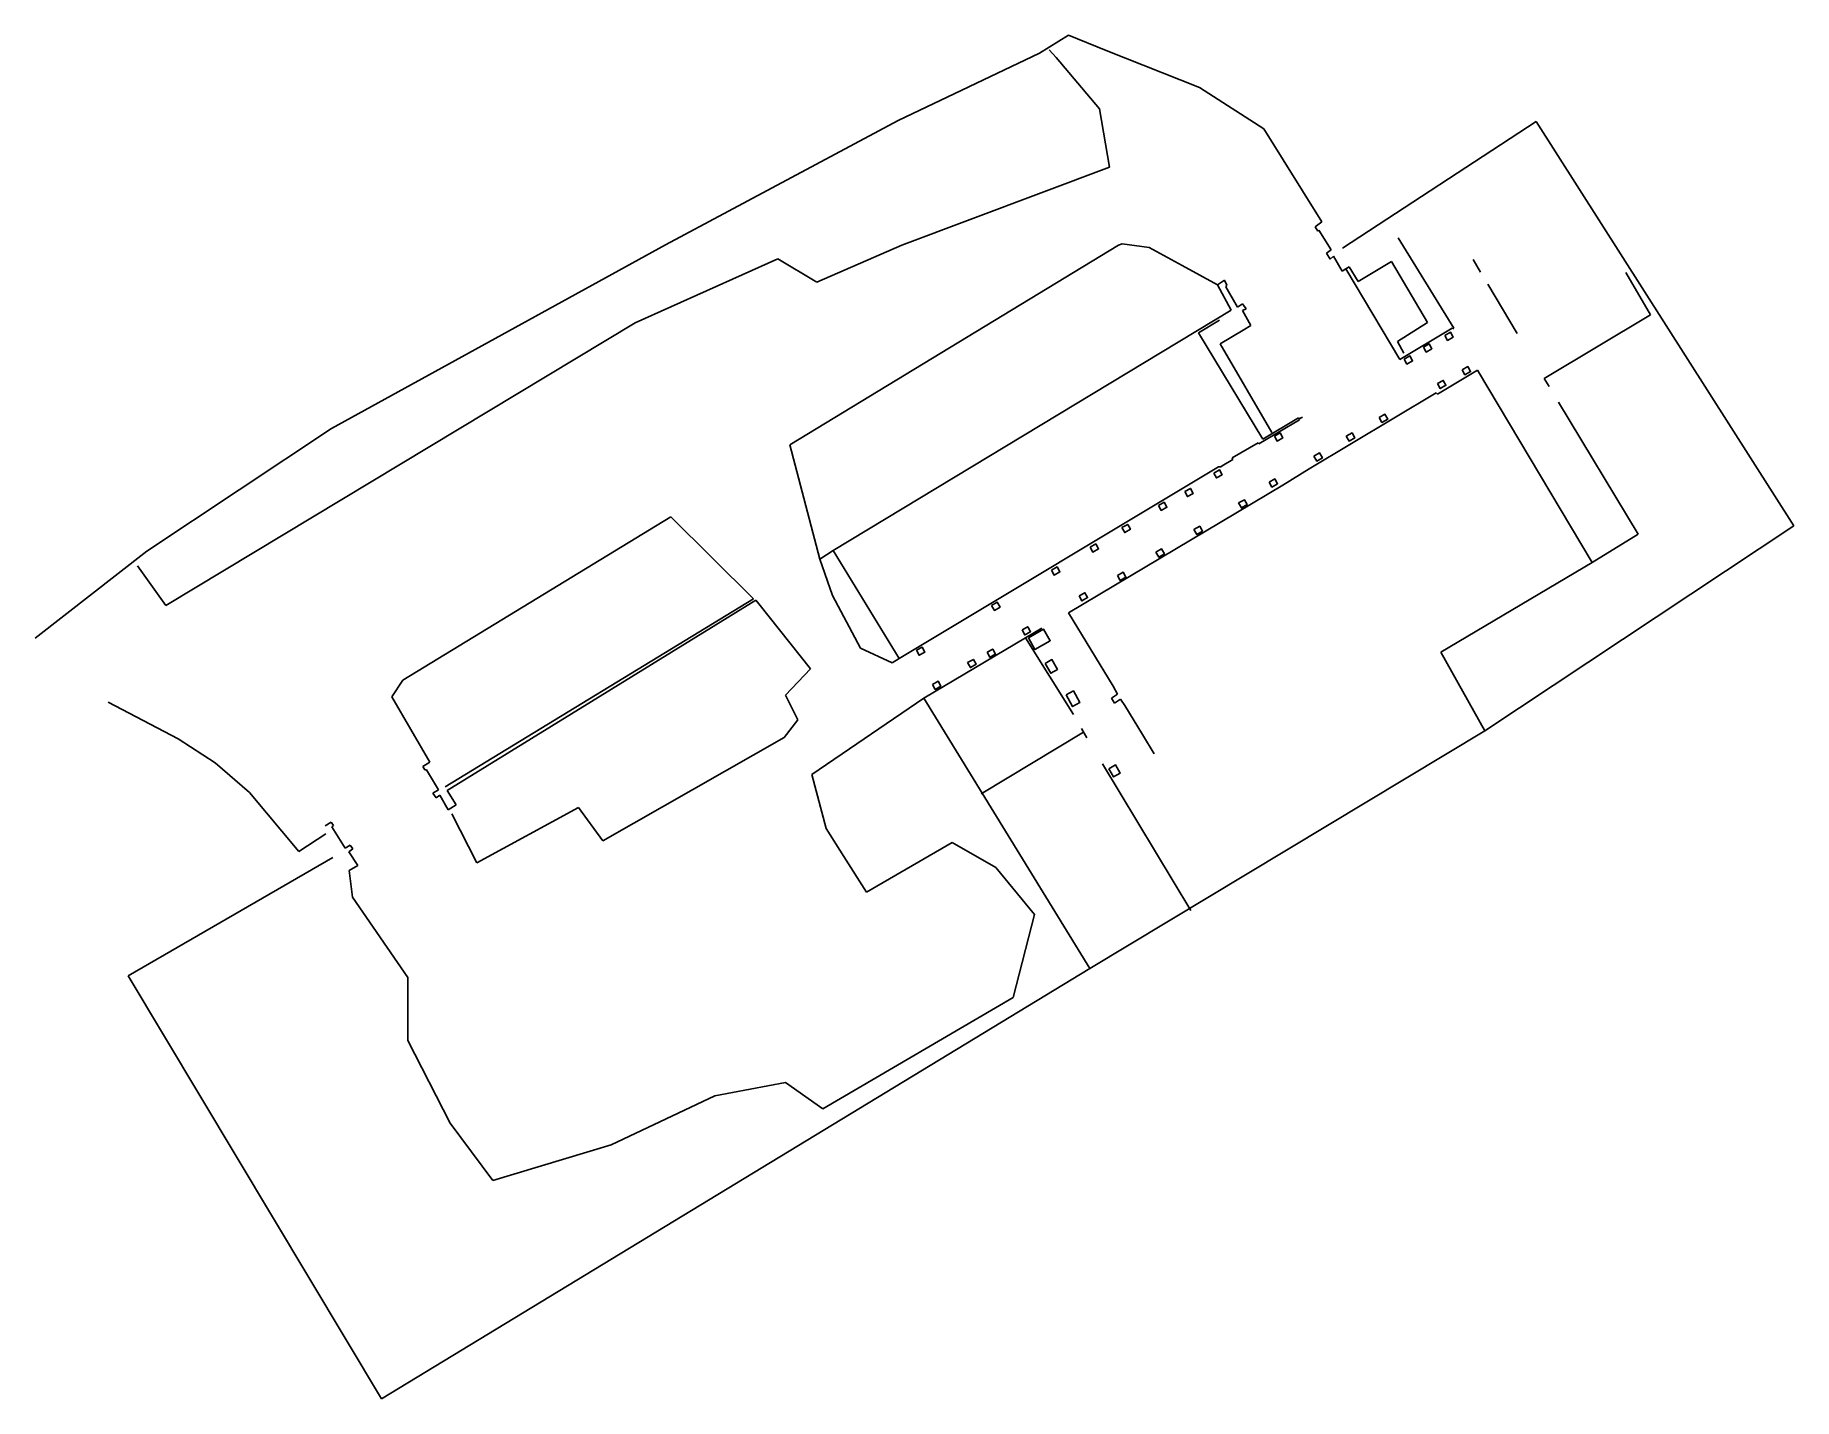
# Model space of a CAD drawing. Header units: millimetres. Extents: x -66 to 25, y -54.3 to 16.2.
import ezdxf

# ---------------------------------------------------------------- set-up
doc = ezdxf.new("R2010")
doc.units = ezdxf.units.MM

msp = doc.modelspace()

# ---------------------------------------------------------------- linework, layer by layer
for p, q in [((-12.535, 16.234), (-14.046, 15.305)), ((-10.591, 15.436), (-12.535, 16.234)), ((-14.046, 15.305), (-21.355, 11.814)), ((-13.181, 15.083), (-13.547, 15.474)), ((-10.945, 12.422), (-13.181, 15.083)), ((-5.765, 13.533), (-10.591, 15.436)), ((-2.432, 11.394), (-5.765, 13.533)), ((-10.412, 9.406), (-10.945, 12.422)), ((-33.407, 5.376), (-21.355, 11.814)), ((0.58, 6.573), (-2.432, 11.394)), ((1.648, 5.218), (11.67, 11.772)), ((11.67, 11.772), (25.016, -9.155)), ((-21.17, 5.361), (-10.412, 9.406)), ((0.236, 6.308), (0.58, 6.573)), ((0.372, 6.094), (0.236, 6.308)), ((0.414, 6.135), (0.372, 6.094)), ((1.066, 5.121), (0.414, 6.135)), ((4.528, 5.738), (7.404, 1.068)), ((-50.706, -4.123), (-33.407, 5.376)), ((-34.981, 1.352), (-27.596, 4.652)), ((-27.596, 4.652), (-25.573, 3.445)), ((-26.976, -4.974), (-9.951, 5.365)), ((-25.573, 3.445), (-21.17, 5.361)), ((-9.951, 5.365), (-9.756, 5.439)), ((-9.756, 5.439), (-8.373, 5.252)), ((-8.373, 5.252), (-6.658, 4.306)), ((0.814, 4.949), (1.066, 5.121)), ((1.011, 4.639), (0.814, 4.949)), ((1.174, 4.79), (1.011, 4.639)), ((1.636, 4.026), (1.174, 4.79)), ((8.8, 3.973), (8.406, 4.627)), ((-6.658, 4.306), (-4.827, 3.311)), ((1.81, 4.134), (1.636, 4.026)), ((1.81, 4.134), (1.99, 4.245)), ((4.614, -0.553), (1.81, 4.134)), ((1.99, 4.245), (2.456, 3.483)), ((2.456, 3.483), (4.186, 4.527)), ((4.186, 4.527), (6.045, 1.365)), ((17.593, 1.757), (16.309, 3.949)), ((-4.827, 3.311), (-4.463, 3.546)), ((-4.125, 1.993), (-4.827, 3.311)), ((-4.463, 3.546), (-4.341, 3.289)), ((-4.341, 3.289), (-4.404, 3.209)), ((-4.404, 3.209), (-3.797, 2.163)), ((10.693, 0.79), (9.167, 3.351)), ((-24.724, -10.442), (-4.125, 1.993)), ((-3.797, 2.163), (-3.528, 2.327)), ((-3.344, 2.069), (-3.539, 1.981)), ((-3.539, 1.981), (-3.102, 1.205)), ((-3.528, 2.327), (-3.344, 2.069)), ((-59.29, -13.285), (-34.981, 1.352)), ((-5.817, 0.825), (-4.715, 1.475)), ((-3.498, 0.969), (-4.692, 0.257)), ((-3.102, 1.205), (-3.498, 0.969)), ((6.045, 1.365), (4.495, 0.373)), ((7.327, 1.07), (4.614, -0.553)), ((7.327, 1.07), (4.614, -0.553)), ((7.355, 1.026), (7.327, 1.07)), ((7.404, 1.068), (7.355, 1.026)), ((12.086, -1.529), (17.593, 1.757)), ((-2.48, -4.682), (-5.817, 0.825)), ((-4.692, 0.257), (-2.005, -4.334)), ((4.495, 0.373), (4.814, -0.232)), ((6.557, -2.354), (8.636, -1.108)), ((8.636, -1.108), (14.571, -11.069)), ((12.345, -1.955), (12.086, -1.529)), ((-0.074, -6.208), (6.497, -2.273)), ((6.497, -2.273), (6.557, -2.354)), ((-0.636, -3.566), (-2.48, -4.682)), ((-0.606, -3.623), (-0.636, -3.566)), ((-0.421, -3.53), (-0.606, -3.623)), ((-0.606, -3.623), (-0.575, -3.681)), ((12.828, -2.755), (16.953, -9.594)), ((-60.266, -10.47), (-50.706, -4.123)), ((-0.575, -3.681), (-2.687, -4.92)), ((-25.412, -10.892), (-26.976, -4.974)), ((-2.716, -4.865), (-4.073, -5.641)), ((-2.687, -4.92), (-2.716, -4.865)), ((-4.777, -6.106), (-21.313, -16.028)), ((-4.649, -6.106), (-4.777, -6.106)), ((-4.581, -6.059), (-4.649, -6.106)), ((-4.025, -5.726), (-4.581, -6.059)), ((-4.073, -5.641), (-4.025, -5.726)), ((-1.45, -7.052), (-0.074, -6.208)), ((-12.551, -13.662), (-1.45, -7.052)), ((-47.013, -17.159), (-33.139, -8.704)), ((-33.139, -8.704), (-28.849, -12.937)), ((25.016, -9.155), (9.017, -19.78)), ((16.953, -9.594), (14.571, -11.069)), ((-66.049, -14.981), (-60.266, -10.47)), ((-24.724, -10.442), (-25.412, -10.892)), ((-24.761, -12.765), (-25.412, -10.892)), ((-21.313, -16.028), (-24.724, -10.442)), ((-60.746, -11.233), (-59.29, -13.285)), ((14.571, -11.069), (6.738, -15.694)), ((-28.849, -12.937), (-44.815, -22.67)), ((-28.725, -13.011), (-44.719, -22.856)), ((-28.57, -13.205), (-28.725, -13.011)), ((-25.9, -16.56), (-28.57, -13.205)), ((-23.307, -15.49), (-24.761, -12.765)), ((-14.777, -14.962), (-13.923, -14.453)), ((-12.551, -13.662), (-10.23, -17.453)), ((-20.033, -18.089), (-14.777, -14.962)), ((-14.777, -14.962), (-12.292, -18.931)), ((-21.678, -16.247), (-23.307, -15.49)), ((-21.313, -16.028), (-21.678, -16.247)), ((6.738, -15.694), (9.017, -19.78)), ((-47.574, -18.017), (-47.013, -17.159)), ((-27.197, -17.932), (-25.9, -16.56)), ((-45.606, -21.401), (-47.574, -18.017)), ((-26.561, -19.203), (-27.197, -17.932)), ((-20.033, -18.089), (-25.832, -22.033)), ((-11.434, -32.078), (-20.033, -18.089)), ((-10.011, -17.883), (-10.314, -18.082)), ((-10.314, -18.082), (-10.168, -18.337)), ((-10.23, -17.453), (-10.011, -17.883)), ((-10.168, -18.337), (-9.858, -18.131)), ((-9.858, -18.131), (-9.623, -18.467)), ((-58.647, -20.196), (-62.267, -18.293)), ((-9.623, -18.467), (-8.713, -19.971)), ((-27.273, -20.118), (-26.561, -19.203)), ((-17.072, -23.026), (-11.758, -19.836)), ((-11.87, -19.654), (-11.594, -20.134)), ((9.017, -19.78), (-11.434, -32.078)), ((-8.713, -19.971), (-8.111, -20.965)), ((-56.734, -21.428), (-58.647, -20.196)), ((-36.65, -25.461), (-27.273, -20.118)), ((-54.95, -22.971), (-56.734, -21.428)), ((-45.984, -21.616), (-45.606, -21.401)), ((-45.878, -21.792), (-45.984, -21.616)), ((-45.788, -21.792), (-45.878, -21.792)), ((-45.167, -22.83), (-45.788, -21.792)), ((-10.78, -21.487), (-6.211, -29.077)), ((-25.832, -22.033), (-25.094, -24.829)), ((-52.389, -26.024), (-54.95, -22.971)), ((-45.453, -23.007), (-45.167, -22.83)), ((-45.291, -23.24), (-45.453, -23.007)), ((-45.1, -23.097), (-45.291, -23.24)), ((-44.656, -23.861), (-45.1, -23.097)), ((-44.719, -22.856), (-44.254, -23.603)), ((-44.254, -23.603), (-44.656, -23.861)), ((-50.72, -24.504), (-51.028, -24.695)), ((-50.595, -24.678), (-50.72, -24.504)), ((-44.482, -24.065), (-43.177, -26.613)), ((-43.177, -26.613), (-37.912, -23.734)), ((-37.912, -23.734), (-36.65, -25.461)), ((-50.999, -25.109), (-52.389, -26.024)), ((-50.689, -24.736), (-50.595, -24.678)), ((-50.001, -25.853), (-50.689, -24.736)), ((-25.094, -24.829), (-24.168, -26.281)), ((-50.64, -26.336), (-61.241, -32.451)), ((-49.745, -25.694), (-50.001, -25.853)), ((-49.81, -26.032), (-49.607, -25.885)), ((-49.348, -26.738), (-49.81, -26.032)), ((-49.607, -25.885), (-49.745, -25.694)), ((-24.168, -26.281), (-22.997, -28.117)), ((-22.997, -28.117), (-18.561, -25.558)), ((-18.561, -25.558), (-16.302, -26.852)), ((-49.79, -27.002), (-49.348, -26.738)), ((-49.617, -28.377), (-49.79, -27.002)), ((-16.302, -26.852), (-14.309, -29.279)), ((-46.746, -32.535), (-49.617, -28.377)), ((-14.309, -29.279), (-15.407, -33.577)), ((-61.241, -32.451), (-48.111, -54.348)), ((-48.111, -54.348), (-11.434, -32.078)), ((-46.746, -34.24), (-46.746, -32.535)), ((-15.407, -33.577), (-25.264, -39.344)), ((-46.746, -35.809), (-46.746, -34.24)), ((-44.567, -40.086), (-46.746, -35.809)), ((-27.19, -37.972), (-30.857, -38.658)), ((-25.264, -39.344), (-27.19, -37.972)), ((-30.857, -38.658), (-36.231, -41.21)), ((-42.355, -43.05), (-44.567, -40.086)), ((-36.231, -41.21), (-42.355, -43.05))]:
    msp.add_line(p, q)
for points in [[(5.839, 0.09), (6.134, 0.256), (6.278, 0), (5.982, -0.166)], [(6.945, 0.694), (7.24, 0.86), (7.384, 0.604), (7.088, 0.438)], [(4.837, -0.535), (5.133, -0.369), (5.276, -0.624), (4.98, -0.79)], [(6.565, -1.799), (6.861, -1.633), (7.004, -1.889), (6.709, -2.055)], [(7.839, -1.086), (8.135, -0.92), (8.279, -1.175), (7.983, -1.341)], [(3.547, -3.555), (3.843, -3.389), (3.986, -3.644), (3.69, -3.81)], [(-1.883, -4.523), (-1.587, -4.357), (-1.444, -4.612), (-1.74, -4.778)], [(1.842, -4.518), (2.138, -4.352), (2.282, -4.608), (1.986, -4.774)], [(0.166, -5.556), (0.462, -5.39), (0.605, -5.645), (0.309, -5.811)], [(-5.025, -6.428), (-4.729, -6.262), (-4.586, -6.517), (-4.882, -6.683)], [(-6.526, -7.394), (-6.23, -7.229), (-6.087, -7.484), (-6.382, -7.65)], [(-2.157, -6.897), (-1.861, -6.731), (-1.717, -6.987), (-2.013, -7.153)], [(-7.886, -8.109), (-7.59, -7.943), (-7.447, -8.199), (-7.743, -8.365)], [(-3.733, -7.976), (-3.437, -7.81), (-3.294, -8.065), (-3.59, -8.231)], [(-9.774, -9.253), (-9.478, -9.087), (-9.334, -9.343), (-9.63, -9.509)], [(-6.045, -9.349), (-5.749, -9.183), (-5.606, -9.438), (-5.901, -9.604)], [(-11.427, -10.267), (-11.131, -10.101), (-10.988, -10.356), (-11.283, -10.522)], [(-8.015, -10.522), (-7.719, -10.356), (-7.576, -10.612), (-7.872, -10.778)], [(-13.428, -11.456), (-13.132, -11.29), (-12.989, -11.546), (-13.285, -11.712)], [(-10.007, -11.731), (-9.711, -11.565), (-9.567, -11.821), (-9.863, -11.987)], [(-11.99, -12.79), (-11.695, -12.624), (-11.551, -12.88), (-11.847, -13.046)], [(-16.525, -13.283), (-16.23, -13.117), (-16.086, -13.372), (-16.382, -13.538)], [(-14.947, -14.552), (-14.651, -14.386), (-14.508, -14.641), (-14.804, -14.807)], [(-14.622, -14.966), (-13.829, -14.513), (-13.485, -15.114), (-14.278, -15.567)], [(-20.42, -15.606), (-20.124, -15.44), (-19.981, -15.696), (-20.277, -15.862)], [(-17.765, -16.241), (-17.469, -16.075), (-17.326, -16.331), (-17.622, -16.497)], [(-16.758, -15.708), (-16.462, -15.542), (-16.319, -15.798), (-16.615, -15.964)], [(-13.747, -16.282), (-13.402, -16.088), (-13.116, -16.598), (-13.462, -16.792)], [(-19.586, -17.371), (-19.29, -17.205), (-19.147, -17.46), (-19.443, -17.626)], [(-12.665, -17.918), (-12.289, -17.707), (-11.953, -18.305), (-12.33, -18.516)], [(-10.449, -21.732), (-10.104, -21.538), (-9.865, -21.961), (-10.21, -22.155)]]:
    msp.add_lwpolyline(points, close=True)

doc.saveas('drawing.dxf')
